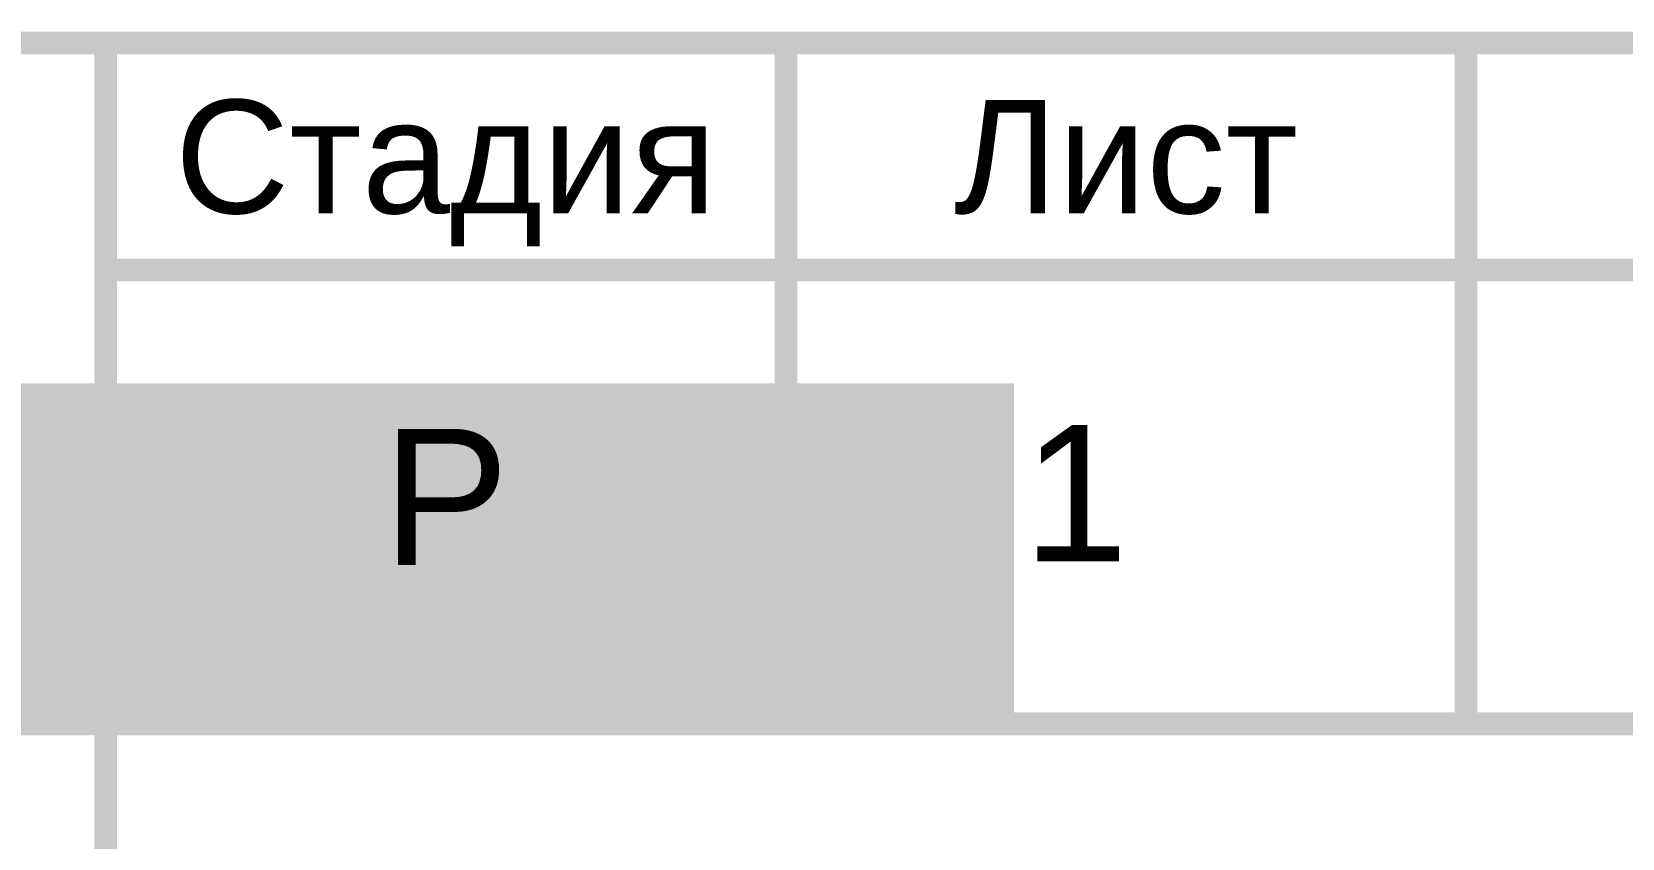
# Model space of a CAD drawing. Header units: millimetres. Extents: x 1642 to 8783, y 1095 to 5441.
# Drawn here: x 6121.37 to 6156.44, y 1192.5 to 1210.27 of the extents above; entities that cross this region are included whole.
import ezdxf
from ezdxf.enums import TextEntityAlignment as Align

# ---------------------------------------------------------------- set-up
doc = ezdxf.new("R2018")
doc.units = ezdxf.units.MM
doc.layers.add('Размеры на чертеже', color=250, linetype='Continuous', lineweight=25)
doc.styles.add('-ISOCPEUR-', font='isocpeur.ttf')
doc.styles.get("Standard").update_dxf_attribs({"font": 'arial.ttf'})

# ---------------------------------------------------------------- blocks, each defined once
blk = doc.blocks.new('*U305')
at = {"const_width": 0.5}
for points in [[(230, -262), (415, -262)], [(365, -262), (365, -292)], [(380, -262), (380, -277)], [(395, -262), (395, -277)], [(365, -267), (415, -267)], [(295, -277), (415, -277)]]:
    blk.add_lwpolyline(points, dxfattribs=at)
for s, height, p in [('Стадия', 2.5, (372.5, -264.5)), ('Лист', 2.5, (387.5, -264.5)), ('Р', 3, (372.5, -272))]:
    blk.add_text(s, height=height).set_placement(p, align=Align.MIDDLE_CENTER)
blk.add_attdef('РАЗРАБОТАЛ', text='', height=2.5).set_placement((250.501, -264.224), align=Align.MIDDLE_LEFT)
at = {"flags": 8}
for tag, height, p in [('ДАТА', 2.5, (290.074, -264.402)), ('ЛИСТ', 3, (386.388, -271.915)), ('ЛИСТОВ', 3, (403.888, -271.915))]:
    blk.add_attdef(tag, text='', height=height, dxfattribs=at).set_placement(p, align=Align.MIDDLE_CENTER)
blk.add_attdef('ПРОВЕРИЛ', (250.749, -270.729), '', height=2.5)
at = {"lineweight": 30, "flags": 104}
for tag, p in [('ТЕПЛОВЫЕ_СЕТИ', (330, -269.5)), ('ИМЯ_ЧЕРТЕЖА', (330, -284.5))]:
    blk.add_attdef(tag, text='', height=3, dxfattribs=at).set_placement(p, align=Align.MIDDLE_CENTER)
at = {"style": '-ISOCPEUR-', "flags": 8}
blk.add_attdef('ФОРМАТ', text='', height=3, dxfattribs=at).set_placement((380.972, -294.745), align=Align.MIDDLE_CENTER)

msp = doc.modelspace()

# ---------------------------------------------------------------- block references
at = {"layer": 'Размеры на чертеже', "lineweight": 90}
ref = msp.add_blockref('*U305', (5757.995, 1472.024), dxfattribs=at)
ref.add_attrib('ЛИСТ', '1', dxfattribs={"layer": '0', "height": 3, "flags": 8}).set_placement((6144.383, 1200.108), align=Align.MIDDLE_CENTER)
lines = msp.add_mtext('Тепловые сети', dxfattribs={"layer": '0', "insert": (6087.995, 1202.524), "char_height": 70, "attachment_point": 1})
ref.add_attrib('ТЕПЛОВЫЕ_СЕТИ', '', (6087.995, 1202.524), dxfattribs={"flags": 104}).embed_mtext(lines)
ref = msp.add_blockref('*U305', (5296.022, 1471.353), dxfattribs=at)
lines = msp.add_mtext('Тепловые сети', dxfattribs={"layer": '0', "insert": (5626.022, 1201.853), "char_height": 70, "attachment_point": 1})
ref.add_attrib('ТЕПЛОВЫЕ_СЕТИ', '', (5626.022, 1201.853), dxfattribs={"flags": 104}).embed_mtext(lines)

doc.saveas('drawing.dxf')
